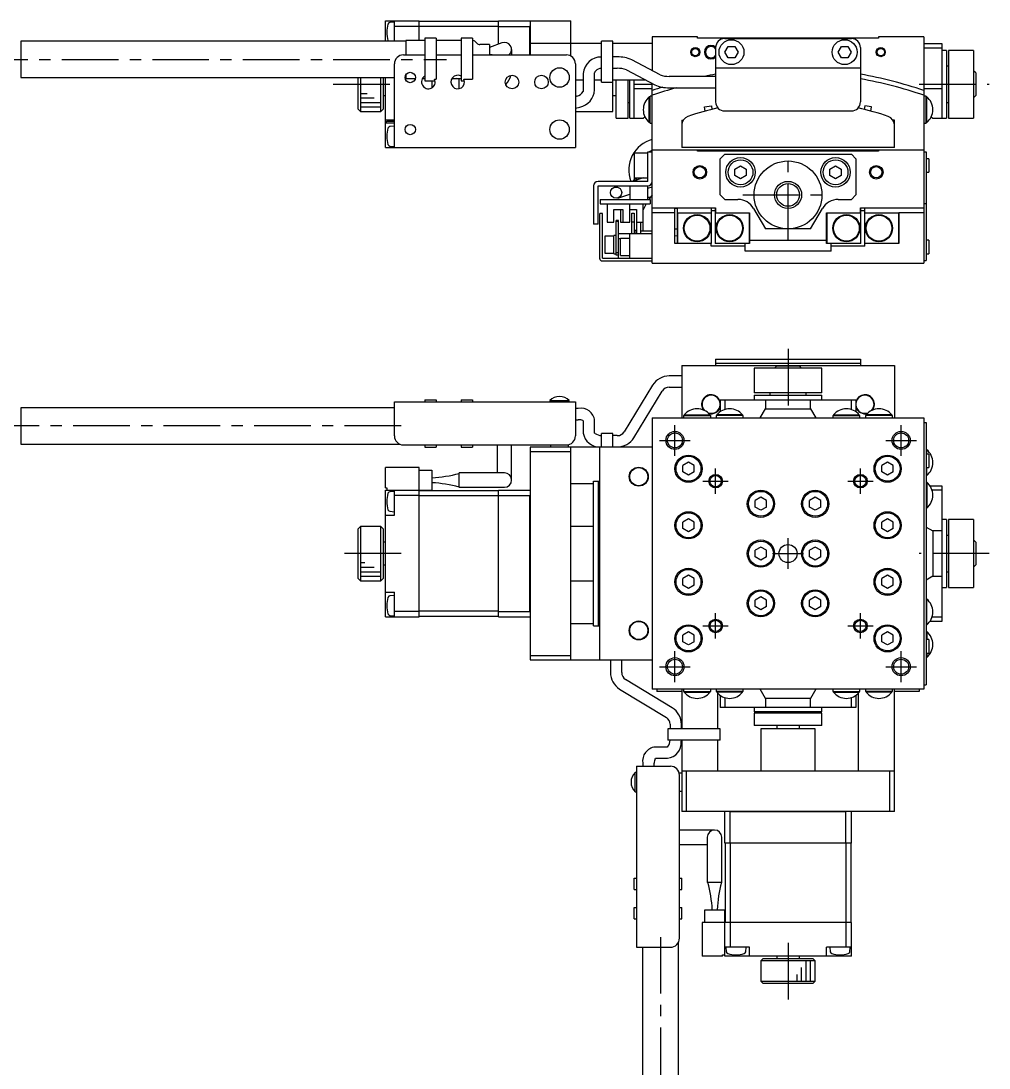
# Model space of a CAD drawing. Extents: x -270 to 424, y 17 to 483.
# Drawn here: x -152.7 to 61.3, y 251.6 to 483 of the extents above; entities that cross this region are included whole.
import ezdxf

# ---------------------------------------------------------------- set-up
doc = ezdxf.new("R2010")
doc.units = 0
doc.header["$LTSCALE"] = 10
doc.linetypes.add('CENTER', pattern=[2, 1.25, -0.25, 0.25, -0.25])
doc.layers.add('1', color=7, linetype='CONTINUOUS')

msp = doc.modelspace()

# ---------------------------------------------------------------- linework, layer by layer
at = {"layer": '1', "color": 7, "linetype": 'CONTINUOUS'}
for p, q in [((-72.168376, 478.494291), (-72.168376, 482.994291)), ((-72.168376, 482.994291), (-64.668376, 482.994291)), ((-70.168376, 482.744291), (-71.153656, 482.65809)), ((-70.168376, 478.494291), (-70.168376, 482.994291)), ((-64.668376, 481.794291), (-70.168376, 481.794291)), ((-64.668376, 478.694291), (-64.668376, 482.994291)), ((-47.168376, 482.894291), (-64.668376, 482.894291)), ((-47.168376, 481.752869), (-64.668376, 481.752869)), ((-47.168376, 482.994291), (-40.218376, 482.994291)), ((-47.168376, 477.888355), (-47.168376, 482.994291)), ((-47.168376, 481.794291), (-40.268376, 481.794291)), ((-40.268376, 481.794291), (-40.168376, 481.894291)), ((-40.268376, 475.494291), (-40.268376, 481.794291)), ((-40.168376, 482.944291), (-40.218376, 482.994291)), ((-40.168376, 482.994291), (-31.168376, 482.994291)), ((-40.168376, 482.994291), (-40.168376, 475.494291)), ((-31.168376, 475.226342), (-31.168376, 482.994291)), ((-60.918373, 479.194291), (-63.418373, 479.194291)), ((-63.418373, 479.194291), (-63.418373, 469.794291)), ((-60.918373, 479.194291), (-60.918373, 470.09363)), ((-52.918373, 479.194291), (-55.418373, 479.194291)), ((-55.418373, 479.194291), (-55.418373, 469.794291)), ((-52.918373, 479.194291), (-52.918373, 470.09363)), ((-13.168376, 479.494291), (-13.168376, 471.982543)), ((-3.168376, 479.494291), (-13.168376, 479.494291)), ((-3.168376, 479.194291), (-3.168376, 479.494291)), ((36.831624, 479.194291), (-3.168376, 479.194291)), ((2.831624, 479.094291), (30.831624, 479.094291)), ((36.831624, 479.494291), (36.831624, 479.194291)), ((46.831624, 479.494291), (36.831624, 479.494291)), ((46.831624, 479.494291), (46.831624, 429.494291)), ((-152.710716, 478.494291), (-152.710716, 470.494291)), ((-67.668373, 478.494291), (-152.710716, 478.494291)), ((-67.668373, 478.694291), (-67.668373, 475.494291)), ((-63.418376, 478.694291), (-67.668373, 478.694291)), ((-55.418376, 478.694291), (-60.918376, 478.694291)), ((-51.961266, 478.087184), (-52.27548, 478.401398)), ((-49.168376, 477.794291), (-51.254159, 477.794291)), ((-46.415609, 478.16234), (-49.168462, 477.160383)), ((-49.168376, 477.794291), (-49.168376, 475.494291)), ((-24.418376, 477.994291), (-40.168376, 477.994291)), ((-21.918376, 478.494291), (-24.418376, 478.494291)), ((-24.418376, 469.494291), (-24.418376, 478.494291)), ((-21.918376, 469.494291), (-21.918376, 478.494291)), ((-13.168376, 477.994291), (-21.918376, 477.994291)), ((0.831624, 477.094291), (0.831624, 465.094291)), ((2.888248, 476.094291), (3.609936, 477.344291)), ((3.609936, 477.344291), (5.053311, 477.344291)), ((5.053311, 477.344291), (5.774999, 476.094291)), ((27.888248, 476.094291), (28.609936, 477.344291)), ((28.609936, 477.344291), (30.053311, 477.344291)), ((30.053311, 477.344291), (30.774999, 476.094291)), ((32.831624, 477.094291), (32.831624, 465.094291)), ((46.831624, 477.994291), (50.831624, 477.994291)), ((50.831624, 476.994291), (46.831624, 476.994291)), ((50.831624, 477.994291), (50.831624, 461.494291)), ((-68.168376, 475.494291), (-63.418376, 475.494291)), ((-60.918376, 475.494291), (-55.418376, 475.494291)), ((-52.918376, 475.494291), (-32.168376, 475.494291)), ((-49.141441, 475.544173), (-49.168376, 475.544173)), ((-48.574657, 475.494388), (-49.141441, 475.544173)), ((-44.268376, 476.658831), (-44.268376, 475.494291)), ((-20.900427, 475.026156), (-21.918376, 475.026156)), ((-11.444537, 471.059887), (-17.712486, 474.414701)), ((3.609936, 474.844291), (2.888248, 476.094291)), ((5.053311, 474.844291), (3.609936, 474.844291)), ((5.774999, 476.094291), (5.053311, 474.844291)), ((28.609936, 474.844291), (27.888248, 476.094291)), ((30.053311, 474.844291), (28.609936, 474.844291)), ((30.774999, 476.094291), (30.053311, 474.844291)), ((51.831624, 476.494291), (50.831624, 476.494291)), ((51.831624, 476.494291), (51.831624, 461.494291)), ((57.831624, 476.494291), (52.331624, 476.494291)), ((52.331624, 476.494291), (52.331624, 461.494291)), ((57.831624, 476.494291), (57.831624, 461.494291)), ((-70.168376, 454.994291), (-70.168376, 473.494291)), ((-30.168376, 473.494291), (-30.168376, 454.994291)), ((-21.918376, 472.526156), (-20.900427, 472.526156)), ((-18.892216, 472.21056), (-12.624267, 468.855746)), ((0.831624, 472.594291), (32.831624, 472.594291)), ((52.331624, 472.994291), (51.831624, 472.994291)), ((-152.710716, 470.494291), (-70.168376, 470.494291)), ((-78.168376, 463.494291), (-78.168376, 470.494291)), ((-77.668376, 470.494291), (-77.668376, 462.994291)), ((-73.168376, 462.994291), (-73.168376, 470.494291)), ((-72.668376, 470.494291), (-72.668376, 463.494291)), ((-72.168376, 454.994291), (-72.168376, 470.494291)), ((-67.818376, 470.494291), (-67.668373, 470.494291)), ((-67.668373, 471.062188), (-67.668373, 470.294291)), ((-67.668373, 470.294291), (-65.535901, 470.294291)), ((-63.937234, 470.294291), (-63.418376, 470.294291)), ((-63.418373, 469.794291), (-61.198683, 469.794291)), ((-61.868376, 469.794291), (-61.868376, 468.225433)), ((-61.293315, 470.09363), (-60.918376, 470.09363)), ((-56.474163, 470.294024), (-57.489987, 470.203137)), ((-57.437234, 470.294291), (-55.418376, 470.294291)), ((-55.868376, 468.024597), (-55.868376, 470.294291)), ((-55.418373, 469.794291), (-54.698683, 469.794291)), ((-54.793315, 470.09363), (-52.918376, 470.09363)), ((-30.168376, 469.994291), (-28.418376, 469.994291)), ((-28.418376, 471.380249), (-28.418376, 467.732421)), ((-25.918376, 471.380249), (-25.908594, 471.494196)), ((-25.918376, 467.732421), (-25.918376, 471.380249)), ((-25.918376, 469.994291), (-24.418376, 469.994291)), ((-25.908594, 471.494196), (-25.876348, 471.61642)), ((-25.876348, 471.61642), (-25.830076, 471.722199)), ((-25.830076, 471.722199), (-25.772548, 471.818557)), ((-25.772548, 471.818557), (-25.696913, 471.917718)), ((-21.918376, 469.994291), (-14.751461, 469.994291)), ((-21.868376, 462.994291), (-21.868376, 469.994291)), ((-21.168376, 461.494291), (-21.168376, 469.994291)), ((-18.468376, 461.494291), (-18.468376, 469.994291)), ((-18.168376, 461.494291), (-18.168376, 469.994291)), ((-17.168376, 461.494291), (-17.168376, 469.994291)), ((0.831624, 470.744291), (-9.436326, 470.744291)), ((58.331624, 471.494291), (57.831624, 471.994291)), ((58.331624, 471.494291), (58.331624, 466.494291)), ((-28.447798, 467.523857), (-28.484373, 467.415694)), ((-28.425633, 467.630576), (-28.447798, 467.523857)), ((-28.418376, 467.732421), (-28.425633, 467.630576)), ((-24.418376, 469.494291), (-21.918376, 469.494291)), ((-17.168376, 468.994291), (-13.168376, 468.994291)), ((-13.168376, 467.994291), (-17.168376, 467.994291)), ((-13.168376, 429.494291), (-13.168376, 469.146971)), ((-9.436326, 468.244291), (0.831624, 468.244291)), ((46.831624, 468.994291), (50.831624, 468.994291)), ((50.831624, 467.994291), (46.831624, 467.994291)), ((-72.668376, 466.494291), (-72.168376, 466.494291)), ((-29.841442, 466.36765), (-30.168376, 466.280048)), ((-21.868376, 466.494291), (-21.168376, 466.494291)), ((-13.827931, 460.534291), (-13.827931, 466.234291)), ((-13.668376, 466.234291), (-13.827931, 466.234291)), ((-13.668376, 460.384291), (-13.668376, 466.384291)), ((-13.168376, 466.384291), (-13.668376, 466.384291)), ((47.331624, 466.384291), (46.831624, 466.384291)), ((47.331624, 460.384291), (47.331624, 466.384291)), ((47.491179, 466.234291), (47.331624, 466.234291)), ((47.491179, 460.534291), (47.491179, 466.234291)), ((57.831624, 465.994291), (58.331624, 466.494291)), ((-78.168376, 463.494291), (-77.668376, 462.994291)), ((-77.668376, 462.994291), (-73.168376, 462.994291)), ((-73.168376, 462.994291), (-72.668376, 463.494291)), ((-30.168376, 463.691858), (-29.194394, 463.952836)), ((-30.168376, 462.994291), (-21.868376, 462.994291)), ((-18.468376, 464.994291), (-18.168376, 464.994291)), ((-1.599001, 464.030572), (-0.113599, 464.239332)), ((-1.462793, 463.061401), (-1.599001, 464.030572)), ((-0.113599, 464.239332), (-0.001295, 463.440246)), ((2.831624, 463.094291), (30.831624, 463.094291)), ((33.776846, 464.239332), (33.664542, 463.440246)), ((35.262248, 464.030572), (33.776846, 464.239332)), ((35.12604, 463.061401), (35.262248, 464.030572)), ((51.831624, 464.994291), (52.331624, 464.994291)), ((-70.168376, 461.093925), (-72.168376, 461.093925)), ((-72.168376, 460.779254), (-71.868376, 460.779254)), ((-71.868376, 460.779254), (-71.868376, 460.744291)), ((-70.168376, 460.744291), (-71.868376, 460.744291)), ((-21.168376, 461.494291), (-18.468376, 461.494291)), ((-18.168376, 461.494291), (-15.168376, 461.494291)), ((-15.168376, 461.494291), (-14.828163, 461.834505)), ((-13.827932, 460.534291), (-13.668376, 460.534291)), ((-6.668376, 461.094291), (-6.668376, 454.994291)), ((-6.668376, 461.094291), (-6.346305, 461.094291)), ((40.331624, 461.094291), (40.009552, 461.094291)), ((40.331624, 454.994291), (40.331624, 461.094291)), ((47.331623, 460.534292), (47.491179, 460.534292)), ((48.49141, 461.834505), (48.831624, 461.494291)), ((48.831624, 461.494291), (51.831624, 461.494291)), ((52.331624, 461.494291), (57.831624, 461.494291)), ((-72.168376, 460.494291), (-70.168376, 460.494291)), ((-70.168376, 459.744291), (-71.153656, 459.65809)), ((-13.668377, 460.384291), (-13.168376, 460.384291)), ((46.831623, 460.384292), (47.331624, 460.384292)), ((-72.168376, 454.994291), (-30.168376, 454.994291)), ((-71.153656, 455.330492), (-70.168376, 455.244291)), ((-17.168359, 453.794291), (-17.168377, 447.970427)), ((-14.168376, 453.794291), (-17.168376, 453.794291)), ((-14.168376, 453.854803), (-14.273186, 453.794291)), ((-14.168376, 447.544291), (-14.168376, 454.044291)), ((-14.168376, 454.044291), (-13.168376, 454.044291)), ((-13.718377, 454.11461), (-13.840173, 454.044291)), ((-13.168376, 454.494291), (46.831624, 454.494291)), ((40.331624, 454.994291), (-6.668376, 454.994291)), ((-3.168376, 454.194291), (-3.168376, 454.494291)), ((36.831624, 454.194291), (-3.168376, 454.194291)), ((36.831624, 454.494291), (36.831624, 454.194291)), ((46.831624, 454.044291), (47.331624, 454.044291)), ((47.331624, 454.044291), (47.331624, 430.044291)), ((2.831624, 453.544291), (1.831624, 452.544291)), ((1.831624, 444.544291), (1.831624, 452.544291)), ((2.831624, 453.544291), (30.831624, 453.544291)), ((31.831624, 452.544291), (30.831624, 453.544291)), ((31.831624, 452.544291), (31.831624, 444.544291)), ((47.931624, 452.544291), (47.331624, 452.544291)), ((47.931624, 452.544291), (47.931624, 449.544291)), ((5.081624, 450.265979), (6.331624, 450.987666)), ((5.081624, 448.822603), (5.081624, 450.265979)), ((6.331624, 450.987666), (7.581624, 450.265979)), ((7.581624, 450.265979), (7.581624, 448.822603)), ((26.081624, 450.265979), (27.331624, 450.987666)), ((26.081624, 448.822603), (26.081624, 450.265979)), ((27.331624, 450.987666), (28.581624, 450.265979)), ((28.581624, 450.265979), (28.581624, 448.822603)), ((47.331624, 449.544291), (47.931624, 449.544291)), ((-14.168376, 447.544291), (-25.168376, 447.544291)), ((-15.21099, 448.294291), (-17.519253, 447.544291)), ((-17.168376, 448.294291), (-14.168376, 448.294291)), ((-16.668376, 448.194291), (-16.960624, 448.194291)), ((-16.960624, 447.7258), (-16.960624, 448.194291)), ((-16.668376, 448.294291), (-16.668376, 447.820757)), ((-15.668376, 448.145677), (-15.668376, 448.294291)), ((6.331624, 448.100915), (5.081624, 448.822603)), ((7.581624, 448.822603), (6.331624, 448.100915)), ((27.331624, 448.100915), (26.081624, 448.822603)), ((28.581624, 448.822603), (27.331624, 448.100915)), ((-26.168376, 446.544291), (-26.168376, 438.044291)), ((-25.168376, 438.044291), (-25.168376, 446.544291)), ((-25.168376, 446.544291), (-14.168376, 446.544291)), ((-21.554648, 446.233111), (-20.596936, 446.544291)), ((-20.782105, 443.855471), (-18.168376, 444.704722)), ((-18.168376, 446.544291), (-18.168376, 443.544291)), ((-14.168376, 443.544291), (-14.168376, 446.544291)), ((-14.168376, 446.004401), (-13.168376, 446.329321)), ((-13.168376, 444.531468), (-13.542726, 444.03469)), ((1.831624, 444.544291), (2.831624, 443.544291)), ((30.831624, 443.544291), (31.831624, 444.544291)), ((-24.668376, 443.544291), (-24.668376, 442.544291)), ((-24.668376, 443.544291), (-13.668376, 443.544291)), ((-24.668376, 442.544291), (-13.668376, 442.544291)), ((-23.168376, 442.544291), (-23.168376, 438.544291)), ((-18.168376, 438.544291), (-18.168376, 442.544291)), ((-14.55611, 442.544266), (-15.169218, 441.267845)), ((-15.168376, 438.544291), (-15.168376, 442.544291)), ((-14.168376, 444.044291), (-13.535491, 444.044291)), ((-13.542726, 444.03469), (-13.900706, 443.544264)), ((-13.668376, 443.544291), (-13.668376, 442.544291)), ((2.831624, 443.544291), (5.769446, 443.544291)), ((27.893801, 443.544291), (30.831624, 443.544291)), ((46.831624, 442.669171), (47.331624, 442.669171)), ((-24.168376, 440.444291), (-24.768376, 440.444291)), ((-24.768376, 430.444291), (-24.768376, 440.444291)), ((-24.168376, 430.544291), (-24.168376, 440.444291)), ((-21.668376, 438.544291), (-21.668376, 441.344291)), ((-21.668376, 441.344291), (-19.668376, 441.344291)), ((-20.168376, 441.344291), (-20.168376, 438.544291)), ((-19.668376, 441.344291), (-19.668376, 438.544291)), ((-18.168376, 441.344291), (-16.668376, 441.344291)), ((-17.668376, 440.544291), (-17.168376, 440.544291)), ((-17.668376, 436.044291), (-17.668376, 440.544291)), ((-17.168376, 440.544291), (-17.168376, 436.044291)), ((-16.668376, 441.344291), (-16.668376, 436.044291)), ((-13.168376, 441.681236), (0.831624, 441.681236)), ((-8.168376, 440.568877), (-13.168376, 440.568877)), ((-8.168376, 433.802931), (-8.168376, 441.681236)), ((-7.668376, 441.544291), (-8.168376, 441.544291)), ((-7.668376, 441.681236), (-7.668376, 433.830547)), ((-7.618376, 440.518856), (-7.6633, 440.590941)), ((-7.6633, 440.590941), (-0.068376, 440.590941)), ((-0.068376, 440.518856), (-7.618376, 440.518856)), ((-7.618376, 440.518856), (-7.618376, 433.852908)), ((-0.068376, 433.82709), (-0.068376, 441.681236)), ((0.731624, 441.044291), (-0.068376, 441.044291)), ((0.731624, 441.681236), (0.731624, 433.82709)), ((0.731624, 440.59094), (0.831624, 440.59094)), ((8.281624, 440.518855), (0.731624, 440.518855)), ((0.831624, 441.681236), (0.831624, 440.568876)), ((0.831624, 440.568876), (8.331624, 440.568876)), ((8.281624, 440.518855), (8.312797, 440.568876)), ((8.281624, 433.852908), (8.281624, 440.518855)), ((8.331624, 440.568876), (8.331624, 433.830546)), ((9.233547, 441.544291), (11.831624, 437.044291)), ((21.831624, 437.044291), (24.4297, 441.544291)), ((25.331624, 440.568876), (32.831624, 440.568876)), ((25.331624, 433.830547), (25.331624, 440.568876)), ((25.381624, 440.518856), (25.350451, 440.568876)), ((32.931624, 440.518856), (25.381624, 440.518856)), ((25.381624, 440.518856), (25.381624, 433.852908)), ((32.831624, 441.681236), (46.831624, 441.681236)), ((32.831624, 440.568876), (32.831624, 441.681236)), ((32.831624, 440.590941), (32.931624, 440.590941)), ((32.931624, 433.82709), (32.931624, 441.681236)), ((33.731624, 441.044291), (32.931624, 441.044291)), ((33.731624, 441.681236), (33.731624, 433.82709)), ((33.731624, 440.590941), (41.326548, 440.590941)), ((41.281624, 440.518856), (33.731624, 440.518856)), ((41.281624, 440.518856), (41.326548, 440.590941)), ((41.281624, 433.852908), (41.281624, 440.518856)), ((41.331624, 440.593431), (41.331624, 433.802931)), ((46.831624, 440.568877), (41.331624, 440.568877)), ((-25.168376, 438.044291), (-26.168376, 438.044291)), ((-23.168376, 438.544291), (-21.668376, 438.544291)), ((-20.668376, 438.923213), (-21.168376, 438.923213)), ((-21.168376, 431.2184), (-21.168376, 438.923213)), ((-20.668376, 438.662741), (-21.168376, 438.662741)), ((-20.668376, 430.544291), (-20.668376, 438.923213)), ((-20.168376, 438.544291), (-18.168376, 438.544291)), ((-17.168376, 438.544291), (-17.668376, 438.544291)), ((-16.668376, 438.544291), (-15.168376, 438.544291)), ((-15.668376, 436.044291), (-15.668376, 438.544291)), ((-15.258301, 438.544291), (-15.258301, 436.544291)), ((-0.380281, 437.997635), (-0.068376, 438.348002)), ((0.731624, 438.348001), (1.043529, 437.997634)), ((32.619719, 437.997635), (32.931624, 438.348002)), ((33.731624, 438.348002), (34.043529, 437.997635)), ((-23.668376, 435.444291), (-23.668376, 431.644291)), ((-21.668376, 435.444291), (-23.668376, 435.444291)), ((-21.668376, 431.544291), (-21.668376, 435.544291)), ((-21.168376, 435.544291), (-21.668376, 435.544291)), ((-20.668376, 436.044291), (-13.168376, 436.044291)), ((-18.168376, 430.544291), (-18.168376, 436.044291)), ((-16.668376, 436.694291), (-16.960624, 436.694291)), ((-16.960624, 436.044291), (-16.960624, 436.694291)), ((-13.168376, 436.544291), (-15.668376, 436.544291)), ((-7.668376, 436.947675), (-8.168376, 436.979276)), ((-8.168376, 435.524444), (-7.668376, 435.561312)), ((-0.068376, 436.061376), (-0.371864, 436.404741)), ((1.035111, 436.40474), (0.731624, 436.061375)), ((21.831624, 437.044291), (11.831624, 437.044291)), ((32.931624, 436.061376), (32.628136, 436.404741)), ((34.035111, 436.404741), (33.731624, 436.061376)), ((-20.668376, 434.898166), (-20.168376, 434.898166)), ((-18.168376, 434.944291), (-20.168376, 434.944291)), ((-20.168376, 431.144291), (-20.168376, 434.944291)), ((-0.168376, 433.802931), (-8.168376, 433.802931)), ((-7.618376, 433.852908), (-7.662113, 433.82709)), ((-0.068376, 433.82709), (-7.662113, 433.82709)), ((-7.618376, 433.852908), (-0.068376, 433.852908)), ((-0.168376, 433.230882), (-0.168376, 433.82709)), ((7.331624, 433.230882), (-0.168376, 433.230882)), ((0.731624, 433.852908), (8.281624, 433.852908)), ((8.32536, 433.82709), (0.731624, 433.82709)), ((7.331624, 432.082373), (7.331624, 433.82709)), ((8.281624, 433.852908), (8.32536, 433.82709)), ((8.331624, 434.544291), (25.331624, 434.544291)), ((25.381624, 433.852908), (25.337887, 433.82709)), ((32.931624, 433.82709), (25.337887, 433.82709)), ((25.381624, 433.852908), (32.931624, 433.852908)), ((26.331624, 432.082372), (26.331624, 433.82709)), ((33.831624, 433.230882), (26.331624, 433.230882)), ((33.731624, 433.852908), (41.281624, 433.852908)), ((41.32536, 433.82709), (33.731624, 433.82709)), ((33.831624, 433.230882), (33.831624, 433.82709)), ((41.331624, 433.802931), (33.831624, 433.802931)), ((41.281624, 433.852908), (41.32536, 433.82709)), ((47.931624, 434.544291), (47.331624, 434.544291)), ((47.931624, 434.544291), (47.931624, 431.544291)), ((-24.168376, 430.544291), (-13.168376, 430.544291)), ((-23.668376, 431.644291), (-21.668376, 431.644291)), ((-21.668376, 431.544291), (-21.168376, 431.544291)), ((-20.668376, 431.769087), (-21.168376, 431.769087)), ((-20.668376, 431.2184), (-21.168376, 431.2184)), ((-20.168376, 431.144291), (-18.168376, 431.144291)), ((-18.168376, 430.594291), (-13.168376, 430.594291)), ((26.331624, 432.082373), (7.331624, 432.082373)), ((47.331624, 431.544291), (47.931624, 431.544291)), ((-24.268376, 429.944291), (-13.168376, 429.944291)), ((-13.168376, 429.494291), (46.831624, 429.494291)), ((46.831624, 430.044291), (47.331624, 430.044291)), ((0.831624, 408.281086), (0.831624, 406.881086)), ((0.831624, 408.281086), (32.831624, 408.281086)), ((32.831624, 408.281086), (32.831624, 406.881086)), ((-6.668376, 406.881086), (40.331624, 406.881086)), ((-6.668376, 406.881086), (-6.668376, 395.281086)), ((32.831624, 407.281086), (0.831624, 407.281086)), ((24.331624, 406.281086), (9.331624, 406.281086)), ((9.331624, 406.281086), (9.331624, 400.781086)), ((14.331624, 406.781086), (13.831624, 406.281086)), ((14.331624, 406.781086), (19.331624, 406.781086)), ((19.831624, 406.281086), (19.331624, 406.781086)), ((24.331624, 400.781086), (24.331624, 406.281086)), ((40.331624, 406.881086), (40.331624, 395.281086)), ((-6.668376, 404.531086), (-9.436326, 404.531086)), ((-13.102925, 402.503161), (-19.370874, 392.178105)), ((-17.233828, 390.880786), (-10.965879, 401.205842)), ((-9.436326, 402.031086), (-6.668376, 402.031086)), ((24.331624, 400.781086), (9.331624, 400.781086)), ((12.831624, 400.781086), (12.831624, 400.281086)), ((20.831624, 400.281086), (20.831624, 400.781086)), ((-70.168376, 391.281086), (-70.168376, 398.781086)), ((-70.168376, 398.781086), (-30.168376, 398.781086)), ((-63.418376, 399.281086), (-60.918376, 399.281086)), ((-63.418376, 399.281086), (-63.418376, 398.781086)), ((-60.918376, 399.281086), (-60.918376, 398.781086)), ((-55.418376, 399.281086), (-52.918376, 399.281086)), ((-55.418376, 399.281086), (-55.418376, 398.781086)), ((-52.918376, 399.281086), (-52.918376, 398.781086)), ((-35.818376, 399.073334), (-35.818376, 398.781086)), ((-35.818376, 399.073334), (-31.518376, 399.073334)), ((-31.518376, 398.781086), (-31.518376, 399.073334)), ((-30.168376, 398.781086), (-30.168376, 391.281086)), ((1.831624, 399.281086), (1.831624, 396.627396)), ((1.831624, 399.281086), (31.831624, 399.281086)), ((2.831624, 399.281086), (2.831624, 397.113791)), ((9.331624, 400.281086), (24.331624, 400.281086)), ((9.331624, 400.281086), (9.331624, 399.281086)), ((11.831624, 399.281086), (11.831624, 397.281086)), ((21.831624, 397.281086), (21.831624, 399.281086)), ((24.331624, 399.281086), (24.331624, 400.281086)), ((30.831624, 397.113791), (30.831624, 399.281086)), ((31.831624, 399.281086), (31.831624, 396.627396)), ((-152.710716, 397.481086), (-152.710716, 389.481086)), ((-70.168376, 397.481086), (-152.710716, 397.481086)), ((-29.517918, 397.371011), (-30.168376, 397.371011)), ((-6.268376, 395.781086), (-6.268376, 395.281086)), ((-6.268376, 395.781086), (-0.268376, 395.781086)), ((-6.118376, 395.940641), (-6.118376, 395.781086)), ((-6.118376, 395.940641), (-0.418376, 395.940641)), ((-0.418376, 395.781086), (-0.418376, 395.940641)), ((-0.268376, 395.281086), (-0.268376, 395.781086)), ((0.931624, 395.781086), (0.931624, 395.281086)), ((6.931624, 395.781086), (0.931624, 395.781086)), ((1.081624, 395.940641), (1.081624, 395.781086)), ((6.781624, 395.940641), (1.081624, 395.940641)), ((6.781624, 395.781086), (6.781624, 395.940641)), ((6.931624, 395.281086), (6.931624, 395.781086)), ((10.676923, 395.281086), (11.831624, 397.281086)), ((11.831624, 397.281086), (21.831624, 397.281086)), ((21.831624, 397.281086), (22.986324, 395.281086)), ((26.731624, 395.781086), (26.731624, 395.281086)), ((26.731624, 395.781086), (32.731624, 395.781086)), ((26.881624, 395.940641), (26.881624, 395.781086)), ((26.881624, 395.940641), (32.581624, 395.940641)), ((32.581624, 395.781086), (32.581624, 395.940641)), ((32.731624, 395.281086), (32.731624, 395.781086)), ((33.931624, 395.781086), (33.931624, 395.281086)), ((39.931624, 395.781086), (33.931624, 395.781086)), ((34.081624, 395.940641), (34.081624, 395.781086)), ((39.781624, 395.940641), (34.081624, 395.940641)), ((39.781624, 395.781086), (39.781624, 395.940641)), ((39.931624, 395.281086), (39.931624, 395.781086)), ((-30.168376, 394.871011), (-29.517918, 394.871011)), ((-28.501508, 394.654817), (-28.413529, 394.590712)), ((-28.418376, 394.595047), (-28.418376, 391.908306)), ((-28.413529, 394.590712), (-28.396169, 394.572151)), ((-25.918376, 391.908306), (-25.918376, 394.657141)), ((-13.168376, 395.281086), (46.831624, 395.281086)), ((-13.168376, 395.281086), (-13.168376, 335.281086)), ((46.831624, 395.281086), (46.831624, 335.281086)), ((46.831624, 394.281086), (47.331624, 394.281086)), ((47.331624, 394.281086), (47.331624, 336.281086)), ((-25.909326, 391.924638), (-25.918684, 391.939074)), ((-25.833175, 391.840385), (-25.909326, 391.924638)), ((-21.918376, 391.852861), (-24.418376, 391.852861)), ((-24.418376, 388.781086), (-24.418376, 391.852861)), ((-21.918376, 388.781086), (-21.918376, 391.852861)), ((-20.900427, 391.352861), (-21.918376, 391.352861)), ((-152.710716, 389.481086), (-69.040156, 389.481086)), ((-68.168376, 389.281086), (-32.168376, 389.281086)), ((-63.418373, 389.281086), (-63.418373, 388.781086)), ((-60.918373, 389.281086), (-60.918373, 388.781086)), ((-55.418373, 389.281086), (-55.418373, 388.781086)), ((-52.918373, 389.28315), (-52.918373, 388.781086)), ((-47.468376, 389.281086), (-47.468376, 383.129615)), ((-44.268376, 381.529615), (-44.268376, 389.281086)), ((-35.668376, 389.281086), (-35.668376, 388.781086)), ((-31.668376, 388.781086), (-31.668376, 389.344595)), ((-24.691359, 388.874888), (-24.479046, 388.860612)), ((-24.479046, 388.860612), (-24.418421, 388.857879)), ((-21.918376, 388.852861), (-20.900427, 388.852861)), ((-63.418373, 388.781086), (-60.918373, 388.781086)), ((-55.418373, 388.781086), (-52.918373, 388.781086)), ((-13.168376, 388.781086), (-40.168376, 388.781086)), ((-40.168376, 388.781086), (-40.168376, 341.781086)), ((-31.168376, 387.781086), (-40.168376, 387.781086)), ((-31.168376, 341.781086), (-31.168376, 388.781086)), ((-24.768376, 341.781086), (-24.768376, 388.781086)), ((47.491179, 388.231086), (47.331624, 388.231086)), ((47.931624, 387.281086), (47.331624, 387.281086)), ((47.491179, 387.281086), (47.491179, 388.231086)), ((47.931624, 387.281086), (47.931624, 384.281086)), ((-64.668376, 384.281086), (-72.168376, 384.281086)), ((-72.168376, 379.781086), (-72.168376, 384.281086)), ((-64.668376, 351.281086), (-64.668376, 384.281086)), ((-5.168376, 385.474462), (-6.418376, 384.752774)), ((-6.418376, 383.309398), (-6.418376, 384.752774)), ((-3.918376, 384.752774), (-5.168376, 385.474462)), ((-3.918376, 383.309398), (-3.918376, 384.752774)), ((38.831624, 385.474462), (37.581624, 384.752774)), ((37.581624, 383.309398), (37.581624, 384.752774)), ((40.081624, 384.752774), (38.831624, 385.474462)), ((40.081624, 383.309398), (40.081624, 384.752774)), ((47.331624, 384.281086), (47.931624, 384.281086)), ((47.491179, 382.531086), (47.491179, 384.281086)), ((-64.668376, 383.681086), (-61.868376, 383.681086)), ((-61.868376, 383.681086), (-61.868376, 379.281086)), ((-45.868376, 383.129615), (-55.868376, 383.129615)), ((-55.868376, 379.929615), (-55.868376, 383.129615)), ((-5.168376, 382.587711), (-6.418376, 383.309398)), ((-3.918376, 383.309398), (-5.168376, 382.587711)), ((38.831624, 382.587711), (37.581624, 383.309398)), ((40.081624, 383.309398), (38.831624, 382.587711)), ((47.331624, 382.531086), (47.491179, 382.531086)), ((-72.168376, 379.781086), (-71.868376, 379.781086)), ((-71.868376, 379.781086), (-71.868376, 379.281086)), ((-55.868376, 379.929615), (-45.868376, 379.929615)), ((-31.168376, 380.781086), (-26.168376, 380.781086)), ((-26.168376, 381.281086), (-24.768376, 381.281086)), ((-26.168376, 349.281086), (-26.168376, 381.281086)), ((-25.168376, 381.281086), (-25.168376, 349.281086)), ((47.491179, 381.031086), (47.331624, 381.031086)), ((47.491179, 381.031086), (47.491179, 375.331086)), ((48.177933, 380.281086), (50.831624, 380.281086)), ((50.831624, 380.281086), (50.831624, 350.281086)), ((-72.168376, 379.281086), (-61.868376, 379.281086)), ((-72.168376, 351.281086), (-72.168376, 379.281086)), ((-70.168376, 379.031086), (-71.153656, 378.944885)), ((-70.168376, 373.781086), (-70.168376, 379.281086)), ((-64.668376, 378.081086), (-70.168376, 378.081086)), ((-47.168376, 379.181086), (-64.668376, 379.181086)), ((-47.168376, 378.039665), (-64.668376, 378.039665)), ((-47.168376, 379.281086), (-40.268376, 379.281086)), ((-47.168376, 351.281086), (-47.168376, 379.281086)), ((-47.168376, 378.081086), (-40.218376, 378.081086)), ((-40.168376, 379.181086), (-40.268376, 379.281086)), ((-40.218376, 378.081086), (-40.168376, 378.131086)), ((-40.218376, 352.481086), (-40.218376, 378.081086)), ((10.831624, 377.724462), (9.581624, 377.002774)), ((12.081624, 377.002774), (10.831624, 377.724462)), ((22.831624, 377.724462), (21.581624, 377.002774)), ((24.081624, 377.002774), (22.831624, 377.724462)), ((50.831624, 379.281086), (48.664328, 379.281086)), ((9.581624, 375.559398), (9.581624, 377.002774)), ((10.831624, 374.837711), (9.581624, 375.559398)), ((12.081624, 375.559398), (10.831624, 374.837711)), ((12.081624, 375.559398), (12.081624, 377.002774)), ((21.581624, 375.559398), (21.581624, 377.002774)), ((22.831624, 374.837711), (21.581624, 375.559398)), ((24.081624, 375.559398), (22.831624, 374.837711)), ((24.081624, 375.559398), (24.081624, 377.002774)), ((47.331624, 375.331086), (47.491179, 375.331086)), ((-72.168376, 373.781086), (-70.168376, 373.781086)), ((-71.153656, 374.617287), (-70.168376, 374.531086)), ((-5.168376, 372.974462), (-6.418376, 372.252774)), ((-3.918376, 372.252774), (-5.168376, 372.974462)), ((38.831624, 372.974462), (37.581624, 372.252774)), ((40.081624, 372.252774), (38.831624, 372.974462)), ((51.831624, 372.781086), (50.831624, 372.781086)), ((51.831624, 372.781086), (51.831624, 357.781086)), ((52.331624, 372.781086), (52.331624, 357.781086)), ((57.831624, 372.781086), (52.331624, 372.781086)), ((57.831624, 372.781086), (57.831624, 357.781086)), ((-77.668376, 371.281086), (-78.168376, 370.781086)), ((-78.168376, 359.781086), (-78.168376, 370.781086)), ((-73.168376, 371.281086), (-77.668376, 371.281086)), ((-77.668376, 371.281086), (-77.668376, 359.281086)), ((-72.668376, 370.781086), (-73.168376, 371.281086)), ((-73.168376, 359.281086), (-73.168376, 371.281086)), ((-72.668376, 370.781086), (-72.668376, 359.781086)), ((-26.168376, 371.281086), (-31.168376, 371.281086)), ((-6.418376, 370.809398), (-6.418376, 372.252774)), ((-5.168376, 370.087711), (-6.418376, 370.809398)), ((-3.918376, 370.809398), (-5.168376, 370.087711)), ((-3.918376, 370.809398), (-3.918376, 372.252774)), ((37.581624, 370.809398), (37.581624, 372.252774)), ((38.831624, 370.087711), (37.581624, 370.809398)), ((40.081624, 370.809398), (38.831624, 370.087711)), ((40.081624, 370.809398), (40.081624, 372.252774)), ((47.331624, 371.147112), (48.831624, 370.281086)), ((50.831624, 370.281086), (48.831624, 370.281086)), ((48.831624, 370.281086), (48.831624, 360.281086)), ((52.331624, 369.281086), (51.831624, 369.281086)), ((58.331624, 367.781086), (57.831624, 368.281086)), ((-72.168376, 367.781086), (-72.668376, 367.781086)), ((10.831624, 366.724462), (9.581624, 366.002774)), ((9.581624, 364.559398), (9.581624, 366.002774)), ((12.081624, 366.002774), (10.831624, 366.724462)), ((12.081624, 364.559398), (12.081624, 366.002774)), ((22.831624, 366.724462), (21.581624, 366.002774)), ((21.581624, 364.559398), (21.581624, 366.002774)), ((24.081624, 366.002774), (22.831624, 366.724462)), ((24.081624, 364.559398), (24.081624, 366.002774)), ((58.331624, 367.781086), (58.331624, 362.781086)), ((10.831624, 363.837711), (9.581624, 364.559398)), ((12.081624, 364.559398), (10.831624, 363.837711)), ((22.831624, 363.837711), (21.581624, 364.559398)), ((24.081624, 364.559398), (22.831624, 363.837711)), ((-72.668376, 362.781086), (-72.168376, 362.781086)), ((51.831624, 361.281086), (52.331624, 361.281086)), ((57.831624, 362.281086), (58.331624, 362.781086)), ((-78.168376, 359.781086), (-77.668376, 359.281086)), ((-77.668376, 359.281086), (-73.168376, 359.281086)), ((-73.168376, 359.281086), (-72.668376, 359.781086)), ((-31.168376, 359.281086), (-26.168376, 359.281086)), ((-5.168376, 360.474462), (-6.418376, 359.752774)), ((-6.418376, 358.309398), (-6.418376, 359.752774)), ((-3.918376, 359.752774), (-5.168376, 360.474462)), ((-3.918376, 358.309398), (-3.918376, 359.752774)), ((38.831624, 360.474462), (37.581624, 359.752774)), ((37.581624, 358.309398), (37.581624, 359.752774)), ((40.081624, 359.752774), (38.831624, 360.474462)), ((40.081624, 358.309398), (40.081624, 359.752774)), ((48.831624, 360.281086), (47.331624, 359.415061)), ((48.831624, 360.281086), (50.831624, 360.281086)), ((-72.168376, 356.781086), (-70.168376, 356.781086)), ((-70.168376, 351.281086), (-70.168376, 356.781086)), ((-5.168376, 357.587711), (-6.418376, 358.309398)), ((-3.918376, 358.309398), (-5.168376, 357.587711)), ((38.831624, 357.587711), (37.581624, 358.309398)), ((40.081624, 358.309398), (38.831624, 357.587711)), ((50.831624, 357.781086), (51.831624, 357.781086)), ((52.331624, 357.781086), (57.831624, 357.781086)), ((-70.168376, 356.031086), (-71.153656, 355.944885)), ((10.831624, 355.724462), (9.581624, 355.002774)), ((9.581624, 353.559398), (9.581624, 355.002774)), ((12.081624, 355.002774), (10.831624, 355.724462)), ((12.081624, 353.559398), (12.081624, 355.002774)), ((22.831624, 355.724462), (21.581624, 355.002774)), ((21.581624, 353.559398), (21.581624, 355.002774)), ((24.081624, 355.002774), (22.831624, 355.724462)), ((24.081624, 353.559398), (24.081624, 355.002774)), ((47.491178, 355.231086), (47.331623, 355.231086)), ((47.491178, 349.531086), (47.491178, 355.231086)), ((-64.668376, 352.481086), (-70.168376, 352.481086)), ((-47.168376, 352.522508), (-64.668376, 352.522508)), ((-47.168376, 352.481086), (-40.218376, 352.481086)), ((-40.168376, 352.431086), (-40.218376, 352.481086)), ((10.831624, 352.837711), (9.581624, 353.559398)), ((12.081624, 353.559398), (10.831624, 352.837711)), ((22.831624, 352.837711), (21.581624, 353.559398)), ((24.081624, 353.559398), (22.831624, 352.837711)), ((-72.168376, 351.281086), (-64.668376, 351.281086)), ((-71.153656, 351.617287), (-70.168376, 351.531086)), ((-47.168376, 351.381086), (-64.668376, 351.381086)), ((-47.168376, 351.281086), (-40.268376, 351.281086)), ((-40.268376, 351.281086), (-40.168376, 351.381086)), ((-26.168376, 349.781086), (-31.168376, 349.781086)), ((47.331623, 349.531086), (47.491178, 349.531086)), ((50.831624, 350.281086), (48.177933, 350.281086)), ((48.664328, 351.281086), (50.831624, 351.281086)), ((-26.168376, 349.281086), (-24.768376, 349.281086)), ((-5.168376, 347.974462), (-6.418376, 347.252774)), ((-6.418376, 345.809398), (-6.418376, 347.252774)), ((-3.918376, 347.252774), (-5.168376, 347.974462)), ((-3.918376, 345.809398), (-3.918376, 347.252774)), ((38.831624, 347.974462), (37.581624, 347.252774)), ((37.581624, 345.809398), (37.581624, 347.252774)), ((40.081624, 347.252774), (38.831624, 347.974462)), ((40.081624, 345.809398), (40.081624, 347.252774)), ((47.491178, 348.031086), (47.331623, 348.031086)), ((47.491178, 348.031086), (47.491178, 346.281086)), ((-5.168376, 345.087711), (-6.418376, 345.809398)), ((-3.918376, 345.809398), (-5.168376, 345.087711)), ((38.831624, 345.087711), (37.581624, 345.809398)), ((40.081624, 345.809398), (38.831624, 345.087711)), ((47.931624, 346.281086), (47.331624, 346.281086)), ((47.931624, 346.281086), (47.931624, 343.281086)), ((-40.168376, 342.781086), (-31.168376, 342.781086)), ((47.331624, 343.281086), (47.931624, 343.281086)), ((47.491178, 343.281086), (47.491178, 342.331086)), ((-40.168376, 341.781086), (-13.168376, 341.781086)), ((-22.418376, 341.781086), (-22.418376, 339.013137)), ((-19.918376, 339.013137), (-19.918376, 341.781086)), ((47.331623, 342.331086), (47.491178, 342.331086)), ((-8.768076, 331.215634), (-19.093132, 337.483584)), ((46.831624, 336.281086), (47.331624, 336.281086)), ((-20.390451, 335.346538), (-10.065395, 329.078589)), ((46.831624, 335.281086), (-13.168376, 335.281086)), ((-12.168376, 335.281086), (-12.168376, 334.781086)), ((-6.668376, 334.781086), (-12.168376, 334.781086)), ((-6.668376, 335.281086), (-6.668376, 326.531086)), ((-6.268376, 335.281086), (-6.268376, 334.781086)), ((-6.268376, 334.781086), (-0.268376, 334.781086)), ((-6.118376, 334.781086), (-6.118376, 334.621531)), ((-6.118376, 334.621531), (-0.418376, 334.621531)), ((-0.418376, 334.621531), (-0.418376, 334.781086)), ((-0.268376, 334.781086), (-0.268376, 335.281086)), ((0.931624, 335.281086), (0.931624, 334.781086)), ((6.931624, 334.781086), (0.931624, 334.781086)), ((1.081624, 334.781086), (1.081624, 334.621531)), ((6.781624, 334.621531), (1.081624, 334.621531)), ((1.331624, 326.531086), (1.331624, 334.348597)), ((1.831624, 333.934777), (1.831624, 331.281086)), ((2.831624, 333.448382), (2.831624, 331.281086)), ((6.781624, 334.621531), (6.781624, 334.781086)), ((6.931624, 334.781086), (6.931624, 335.281086)), ((11.831624, 333.281086), (10.676923, 335.281086)), ((11.831624, 333.281086), (11.831624, 331.281086)), ((21.831624, 333.281086), (11.831624, 333.281086)), ((22.986324, 335.281086), (21.831624, 333.281086)), ((21.831624, 331.281086), (21.831624, 333.281086)), ((26.731624, 335.281086), (26.731624, 334.781086)), ((26.731624, 334.781086), (32.731624, 334.781086)), ((26.881624, 334.781086), (26.881624, 334.621531)), ((26.881624, 334.621531), (32.581624, 334.621531)), ((30.831624, 331.281086), (30.831624, 333.448382)), ((31.831624, 333.934777), (31.831624, 331.281086)), ((32.331624, 334.348597), (32.331624, 317.281086)), ((32.581624, 334.621531), (32.581624, 334.781086)), ((32.731624, 334.781086), (32.731624, 335.281086)), ((33.931624, 335.281086), (33.931624, 334.781086)), ((39.931624, 334.781086), (33.931624, 334.781086)), ((34.081624, 334.781086), (34.081624, 334.621531)), ((39.781624, 334.621531), (34.081624, 334.621531)), ((39.781624, 334.621531), (39.781624, 334.781086)), ((39.931624, 334.781086), (39.931624, 335.281086)), ((40.331624, 308.281086), (40.331624, 335.281086)), ((45.831624, 334.781086), (40.331624, 334.781086)), ((45.831624, 335.281086), (45.831624, 334.781086)), ((31.831624, 331.281086), (1.831624, 331.281086)), ((9.331624, 331.281086), (9.331624, 330.281086)), ((24.331624, 330.281086), (24.331624, 331.281086)), ((24.331624, 330.281086), (9.331624, 330.281086)), ((24.331624, 329.981086), (9.331624, 329.981086)), ((9.331624, 329.981086), (9.331624, 327.281086)), ((12.831624, 330.281086), (12.831624, 329.981086)), ((20.831624, 329.981086), (20.831624, 330.281086)), ((24.331624, 327.281086), (24.331624, 329.981086)), ((-9.740151, 326.531086), (-9.740151, 324.031086)), ((1.831624, 326.531086), (-9.740151, 326.531086)), ((-9.240151, 327.549035), (-9.240151, 326.531086)), ((-6.740151, 326.531086), (-6.740151, 327.549035)), ((1.831624, 324.031086), (1.831624, 326.531086)), ((24.331624, 327.281086), (9.331624, 327.281086)), ((22.831624, 326.581086), (10.831624, 326.581086)), ((10.831624, 326.581086), (10.831624, 317.281086)), ((14.331624, 327.281086), (14.331624, 326.581086)), ((19.331624, 326.581086), (19.331624, 327.281086)), ((22.831624, 317.281086), (22.831624, 326.581086)), ((1.831624, 324.031086), (-9.740151, 324.031086)), ((-6.747902, 323.970417), (-6.745169, 324.031042)), ((-6.668376, 324.031086), (-6.668376, 308.281086)), ((1.331624, 317.281086), (1.331624, 324.031086)), ((-9.795596, 322.531086), (-12.544431, 322.531086)), ((-9.811928, 322.540137), (-9.826364, 322.530779)), ((-9.727675, 322.616287), (-9.811928, 322.540137)), ((-6.762178, 323.758103), (-6.747902, 323.970417)), ((-12.542107, 319.947955), (-12.478002, 320.035934)), ((-12.482337, 320.031086), (-9.795596, 320.031086)), ((-12.478002, 320.035934), (-12.459441, 320.053293)), ((-16.668376, 318.281086), (-16.668376, 278.281086)), ((-16.668376, 318.281086), (-9.168376, 318.281086)), ((-15.258301, 318.931545), (-15.258301, 318.281086)), ((-12.758301, 318.281086), (-12.758301, 318.931545)), ((-6.668376, 317.281086), (40.331624, 317.281086)), ((-5.668376, 317.281086), (-5.668376, 308.281086)), ((39.331624, 308.281086), (39.331624, 317.281086)), ((-16.668376, 316.931086), (-16.960624, 316.931086)), ((-16.960624, 312.631086), (-16.960624, 316.931086)), ((-6.668376, 316.781086), (-7.231885, 316.781086)), ((-7.168376, 280.281086), (-7.168376, 316.281086)), ((-16.960624, 312.631086), (-16.668376, 312.631086)), ((-7.168376, 312.781086), (-6.668376, 312.781086)), ((40.331624, 308.281086), (-6.668376, 308.281086)), ((2.931624, 308.281086), (2.831624, 308.181086)), ((2.831624, 301.281086), (2.831624, 308.181086)), ((4.031624, 308.231086), (3.981624, 308.281086)), ((29.631624, 308.231086), (4.031624, 308.231086)), ((4.031624, 301.281086), (4.031624, 308.231086)), ((29.681624, 308.281086), (29.631624, 308.231086)), ((29.631624, 301.281086), (29.631624, 308.231086)), ((30.831624, 308.181086), (30.731624, 308.281086)), ((30.831624, 301.281086), (30.831624, 308.181086)), ((0.583094, 304.181086), (-7.168376, 304.181086)), ((-7.168376, 300.981086), (-1.016906, 300.981086)), ((-1.016906, 302.581086), (-1.016906, 292.581086)), ((2.183094, 292.581086), (2.183094, 302.581086)), ((30.831624, 301.281086), (2.831624, 301.281086)), ((2.931624, 301.281086), (2.931624, 283.781086)), ((4.073045, 301.281086), (4.073045, 283.781086)), ((29.590202, 301.281086), (29.590202, 283.781086)), ((30.731624, 301.281086), (30.731624, 283.781086)), ((-17.168376, 291.031086), (-17.168377, 293.53109)), ((-17.168377, 293.531086), (-16.668376, 293.531086)), ((-7.168376, 293.53109), (-6.668377, 293.53109)), ((-6.668376, 291.03109), (-6.668377, 293.53109)), ((2.183094, 292.581086), (-1.016906, 292.581086)), ((-17.168376, 291.031086), (-16.668376, 291.031086)), ((-7.168376, 291.03109), (-6.668376, 291.03109)), ((-17.168376, 284.531086), (-17.168377, 287.03109)), ((-17.168377, 287.031086), (-16.668376, 287.031086)), ((-7.168376, 287.03109), (-6.668377, 287.03109)), ((-6.668376, 284.53109), (-6.668377, 287.03109)), ((-1.568376, 286.581086), (2.831624, 286.581086)), ((-1.568376, 283.781086), (-1.568376, 286.581086)), ((2.831624, 276.281086), (2.831624, 286.581086)), ((-17.168376, 284.531086), (-16.668376, 284.531086)), ((-7.168376, 284.53109), (-6.668376, 284.53109)), ((30.831624, 283.781086), (-2.168376, 283.781086)), ((-2.168376, 283.781086), (-2.168376, 276.281086)), ((4.031624, 283.781086), (4.031624, 278.281086)), ((29.631624, 283.781086), (29.631624, 278.281086)), ((30.831624, 276.281086), (30.831624, 283.781086)), ((-16.668376, 278.281086), (-9.168376, 278.281086)), ((-15.368376, 278.281086), (-15.368376, 195.738746)), ((-7.368376, 195.738746), (-7.368376, 279.409306)), ((8.331624, 278.281086), (2.831624, 278.281086)), ((3.081624, 278.281086), (3.167824, 277.295807)), ((7.495423, 277.295807), (7.581624, 278.281086)), ((8.331624, 276.281086), (8.331624, 278.281086)), ((30.831624, 278.281086), (25.331624, 278.281086)), ((25.331624, 276.281086), (25.331624, 278.281086)), ((26.081624, 278.281086), (26.167824, 277.295807)), ((30.495423, 277.295807), (30.581624, 278.281086)), ((2.331624, 276.281086), (-2.168376, 276.281086)), ((2.331624, 276.281086), (2.331624, 276.581086)), ((2.331624, 276.581086), (2.831624, 276.581086)), ((30.831624, 276.281086), (2.831624, 276.281086)), ((11.331624, 275.781086), (10.831624, 275.281086)), ((11.331624, 275.781086), (22.331624, 275.781086)), ((14.331624, 276.281086), (14.331624, 275.781086)), ((19.331624, 275.781086), (19.331624, 276.281086)), ((22.831624, 275.281086), (22.331624, 275.781086)), ((10.831624, 275.281086), (10.831624, 270.781086)), ((22.831624, 275.281086), (10.831624, 275.281086)), ((22.831624, 270.781086), (22.831624, 275.281086)), ((10.831624, 270.781086), (11.331624, 270.281086)), ((10.831624, 270.781086), (22.831624, 270.781086)), ((22.331624, 270.281086), (22.831624, 270.781086)), ((22.331624, 270.281086), (11.331624, 270.281086))]:
    msp.add_line(p, q, dxfattribs=at)
at = {"layer": '1', "color": 4, "linetype": 'CENTER'}
for p, q in [((-203.668376, 474.494291), (-58.668376, 474.494291)), ((-83.668376, 468.994291), (-68.668376, 468.994291)), ((45.811909, 468.994291), (61.25976, 468.994291)), ((16.831624, 434.544291), (16.831624, 454.544291)), ((6.831624, 444.544291), (26.831624, 444.544291)), ((16.831624, 410.531087), (16.831624, 395.531087)), ((-68.668376, 393.481086), (-203.668376, 393.481086)), ((-8.168376, 386.881086), (-8.168376, 393.681086)), ((41.831624, 386.881086), (41.831624, 393.681086)), ((-11.568376, 390.281086), (-4.768376, 390.281086)), ((38.431624, 390.281086), (45.231624, 390.281086)), ((0.831624, 378.481086), (0.831624, 384.081086)), ((32.831624, 378.481086), (32.831624, 384.081086)), ((-1.968376, 381.281086), (3.631624, 381.281086)), ((30.031624, 381.281086), (35.631624, 381.281086)), ((16.831624, 361.881086), (16.831624, 368.681086)), ((-68.668376, 365.281086), (-83.668376, 365.281086)), ((13.431624, 365.281086), (20.231624, 365.281086)), ((61.25976, 365.281086), (45.811909, 365.281086)), ((0.831624, 346.481086), (0.831624, 352.081086)), ((32.831624, 346.481086), (32.831624, 352.081086)), ((-1.968376, 349.281086), (3.631624, 349.281086)), ((30.031624, 349.281086), (35.631624, 349.281086)), ((-8.168376, 336.881086), (-8.168376, 343.681086)), ((41.831624, 336.881086), (41.831624, 343.681086)), ((-11.568376, 340.281086), (-4.768376, 340.281086)), ((38.431624, 340.281086), (45.231624, 340.281086)), ((-11.368376, 280.531087), (-11.368376, 140.531087)), ((16.831624, 279.223903), (16.831624, 265.658024))]:
    msp.add_line(p, q, dxfattribs=at)
at = {"layer": '1', "color": 9, "linetype": 'CONTINUOUS'}
for p, q in [((-77.668376, 466.994291), (-76.168376, 466.994291)), ((-77.668376, 465.994291), (-74.668376, 465.994291)), ((-77.668376, 464.994291), (-73.168376, 464.994291)), ((-77.668376, 463.994291), (-73.168376, 463.994291)), ((-77.668376, 363.281086), (-76.668376, 363.281086)), ((-77.668376, 362.281086), (-74.668376, 362.281086)), ((-77.668376, 361.281086), (-73.168376, 361.281086)), ((-77.668376, 360.281086), (-73.168376, 360.281086)), ((19.831624, 270.781086), (19.831624, 273.781086)), ((20.831624, 270.781086), (20.831624, 275.281086)), ((21.831624, 270.781086), (21.831624, 275.281086)), ((18.831624, 270.781086), (18.831624, 272.281086))]:
    msp.add_line(p, q, dxfattribs=at)
for centre, radius in [((-3.668376, 476.094291), 1), ((37.331624, 476.094291), 1), ((-2.668376, 449.544291), 1.5), ((36.331624, 449.544291), 1.5), ((-8.168376, 390.281086), 2), ((41.831624, 390.281086), 2), ((0.831624, 381.281086), 1.5), ((32.831624, 381.281086), 1.5), ((0.831624, 349.281086), 1.5), ((32.831624, 349.281086), 1.5), ((-8.168376, 340.281086), 2), ((41.831624, 340.281086), 2)]:
    msp.add_circle(centre, radius, dxfattribs=at)
at = {"layer": '1', "color": 7, "linetype": 'CONTINUOUS'}
for centre, radius in [((-3.668376, 476.094291), 0.8), ((4.331624, 476.094291), 2.75), ((29.331624, 476.094291), 2.75), ((37.331624, 476.094291), 0.8), ((-33.668376, 470.494291), 2.15), ((-66.668376, 470.494291), 1.15), ((-44.168376, 469.494291), 1.5), ((-37.668376, 469.494291), 1.5), ((-33.668376, 458.994291), 2.15), ((-66.668376, 458.994291), 1.15), ((6.331624, 449.544291), 3.25), ((6.331624, 449.544291), 2.75), ((16.831624, 444.544291), 7.5), ((27.331624, 449.544291), 3.25), ((27.331624, 449.544291), 2.75), ((-2.668376, 449.544291), 1.25), ((36.331624, 449.544291), 1.25), ((16.831624, 444.544291), 3), ((16.831624, 444.544291), 2.5), ((-21.168376, 445.044291), 1.25), ((-3.268376, 437.185904), 3), ((-3.268376, 437.185904), 2.85), ((3.931624, 437.185903), 3), ((3.931624, 437.185903), 2.85), ((29.731624, 437.185904), 3), ((29.731624, 437.185904), 2.85), ((36.931624, 437.185904), 3), ((36.931624, 437.185904), 2.85), ((-8.168376, 390.281086), 1.65), ((41.831624, 390.281086), 1.65), ((-5.168376, 384.031086), 3), ((-5.168376, 384.031086), 2.75), ((38.831624, 384.031086), 3), ((38.831624, 384.031086), 2.75), ((-16.168376, 382.281086), 2.1), ((-16.168376, 382.281086), 2), ((0.831624, 381.281086), 1.25), ((32.831624, 381.281086), 1.25), ((10.831624, 376.281086), 3), ((10.831624, 376.281086), 2.75), ((22.831624, 376.281086), 3), ((22.831624, 376.281086), 2.75), ((-5.168376, 371.531086), 3), ((-5.168376, 371.531086), 2.75), ((38.831624, 371.531086), 3), ((38.831624, 371.531086), 2.75), ((10.831624, 365.281086), 3), ((10.831624, 365.281086), 2.75), ((22.831624, 365.281086), 3), ((22.831624, 365.281086), 2.75), ((16.831624, 365.281086), 2), ((-5.168376, 359.031086), 3), ((-5.168376, 359.031086), 2.75), ((38.831624, 359.031086), 3), ((38.831624, 359.031086), 2.75), ((10.831624, 354.281086), 3), ((10.831624, 354.281086), 2.75), ((22.831624, 354.281086), 3), ((22.831624, 354.281086), 2.75), ((-16.168376, 348.281086), 2.1), ((-16.168376, 348.281086), 2), ((-5.168376, 346.531086), 3), ((0.831624, 349.281086), 1.25), ((32.831624, 349.281086), 1.25), ((38.831624, 346.531086), 3), ((-5.168376, 346.531086), 2.75), ((38.831624, 346.531086), 2.75), ((-8.168376, 340.281086), 1.65), ((41.831624, 340.281086), 1.65)]:
    msp.add_circle(centre, radius, dxfattribs=at)
for centre, radius, start, end in [((-65.868376, 480.494291), 6, 162.370845, 197.629155), ((-71.110078, 482.159993), 0.5, 95, 162.370845), ((2.831624, 477.094291), 2, 90, 180), ((30.831624, 477.094291), 2, 0, 90), ((-71.110078, 478.828589), 0.5, 197.629155, 221.958818), ((-52.982586, 477.694291), 1, 45, 86.318505), ((-51.254159, 478.794291), 1, 225, 270), ((-45.868376, 476.658831), 1.6, 313.294557, 110), ((-0.168376, 476.094291), 1.25, 36.869898, 323.130102), ((-68.168376, 473.494291), 2, 90, 180), ((-32.168376, 473.494291), 2, 0, 90), ((-24.50281, 471.094859), 3.925953, 88.768384, 175.831312), ((-20.677805, 467.570631), 7.458848, 66.57444, 91.710343), ((-24.290145, 470.568991), 1.948862, 93.77323283, 136.20668676), ((-20.765527, 466.8374), 5.690355, 70.779278, 91.358427), ((-62.668376, 469.494291), 1.5, 120, 23.550629), ((-56.168376, 469.494291), 1.5, 60, 23.550635), ((-48.868376, 472.158831), 4.6, 315.847541, 345.052616), ((-9.571226, 476.433046), 5.690355, 250.779278, 271.358427), ((16.831624, 379.594291), 93, 99.906625, 101.44734), ((16.831624, 379.594291), 93, 71.180937, 80.093375), ((16.831624, 379.594291), 92, 70.968559, 79.98459), ((-30.059564, 468.0123), 4.150635, 282.031111, 356.133596), ((16.831624, 379.594291), 92, 105.509323, 109.031441), ((16.831624, 379.594291), 93, 107.331028, 108.819063), ((-9.658947, 475.699815), 7.458848, 246.57444, 271.710343), ((-30.267965, 468.322565), 2.000903, 282.30789578, 333.04884382), ((-11.468376, 463.384291), 3.7, 129.621835, 230.378165), ((45.131624, 463.384291), 3.7, 309.621835, 50.378165), ((16.831624, 395.494291), 70, 102.783786, 108.431851), ((2.831624, 465.094291), 2, 180, 270), ((30.831624, 465.094291), 2, 270, 0), ((16.831624, 395.494291), 70, 71.568149, 77.216214), ((-4.668376, 460.005918), 2, 108.431851, 180), ((38.331624, 460.005918), 2, 0, 71.568149), ((-65.868376, 457.494291), 6, 162.370845, 197.629155), ((-71.110078, 459.159993), 0.5, 95, 162.370845), ((-11.368376, 450.044291), 6.999999, 104.900599, 200.924836), ((-71.110078, 455.828589), 0.5, 197.629155, 265), ((-11.368377, 450.044291), 4.7, 112.518312, 120), ((-25.168376, 446.544291), 1, 90, 180), ((-14.868376, 446.044291), 3, 134.220044, 149.532174), ((-14.168376, 447.544291), 1, 270, 0), ((5.769446, 439.544291), 4, 30, 90), ((27.893801, 439.544291), 4, 90, 150), ((-37.618376, 379.544291), 68, 63.863203, 63.867967), ((71.281624, 379.544291), 68, 116.132033, 116.136797), ((-14.868376, 434.544291), 3, 134.220044, 140.055495), ((-37.618376, 379.544291), 62, 61.107646, 61.114258), ((38.281624, 379.544291), 62, 118.885742, 118.892354), ((-4.618376, 379.544291), 62, 61.107646, 61.114258), ((71.281624, 379.544291), 62, 118.885742, 118.892354), ((-24.268376, 430.444291), 0.5, 180, 270), ((-9.461773, 400.248428), 4.282733, 89.659559, 148.232714), ((-9.463818, 400.25194), 1.779358, 89.114705, 147.581931), ((-0.168376, 398.281086), 2.1, 17.75279, 218.052831), ((33.831624, 398.281086), 2.1, 321.947169, 162.24721), ((-33.668376, 396.981086), 3, 44.220044, 135.779956), ((-0.168376, 398.281086), 2, 248.822025, 224.362326), ((33.831624, 398.281086), 2, 315.637673, 291.177976), ((-28.996067, 394.319107), 3.096199, 6.267888, 99.703276), ((-3.268376, 393.581086), 3.7, 39.621835, 140.378165), ((-0.168376, 398.281086), 2.1, 255.13152, 342.24721), ((3.931624, 393.581086), 3.7, 39.621835, 140.378165), ((29.731624, 393.581086), 3.7, 39.621835, 140.378165), ((33.831624, 398.281086), 2.1, 197.75279, 284.86848), ((36.931624, 393.581086), 3.7, 39.621835, 140.378165), ((-29.431866, 392.778212), 2.094568, 63.62932152, 92.35456509), ((-68.168376, 391.281086), 2, 180, 270), ((-32.168376, 391.281086), 2, 270, 0), ((-24.931816, 392.385764), 3.5191, 187.7977132, 273.91802185), ((-24.353406, 393.88154), 2.521117, 234.05914743, 268.52282642), ((-20.872935, 393.132006), 1.779358, 269.114705, 327.581931), ((-20.87498, 393.135518), 4.282733, 269.659559, 328.232714), ((45.131624, 385.381086), 3.7, 309.621835, 50.378165), ((-63.282279, 410.619424), 28.615444, 272.832165, 285.015922), ((-45.868376, 381.529615), 1.6, 270, 90), ((-63.015449, 354.042023), 26.90568, 74.595351, 87.556562), ((45.131624, 378.181086), 3.7, 309.621835, 50.378165), ((-65.868376, 376.781086), 6, 162.370845, 197.629155), ((-71.110078, 378.446788), 0.5, 95, 162.370845), ((-71.110078, 375.115384), 0.5, 197.629155, 265), ((-65.868376, 353.781086), 6, 162.370845, 197.629155), ((-71.110078, 355.446788), 0.5, 95, 162.370845), ((45.131623, 352.381086), 3.7, 309.621835, 50.378165), ((-71.110078, 352.115384), 0.5, 197.629155, 265), ((45.131623, 345.181086), 3.7, 309.621835, 50.378165), ((-18.135719, 338.98769), 4.282733, 179.659559, 238.232714), ((-18.13923, 338.985645), 1.779358, 179.114705, 237.581931), ((-3.268376, 336.981086), 3.7, 219.621835, 320.378165), ((3.931624, 336.981086), 3.7, 219.621835, 320.378165), ((29.731624, 336.981086), 3.7, 219.621835, 320.378165), ((36.931624, 336.981086), 3.7, 219.621835, 320.378165), ((-11.022809, 327.574482), 4.282733, 359.659559, 58.232714), ((-11.019297, 327.576528), 1.779358, 359.114705, 57.581931), ((-11.768832, 324.096057), 2.521119, 324.05915974, 358.52283873), ((-12.206397, 319.453396), 3.096199, 96.267888, 189.703276), ((-10.273054, 323.517646), 3.5191, 277.7977132, 3.91802185), ((-10.665502, 319.017597), 2.094568, 153.62932152, 182.35456509), ((-9.168376, 316.281086), 2, 0, 90), ((-14.868376, 314.781086), 3, 134.220044, 225.779956), ((0.583094, 302.581086), 1.6, 0, 180), ((-28.506714, 285.167184), 28.615444, 2.832165, 15.015922), ((28.070687, 285.434013), 26.90568, 164.595351, 177.556562), ((-9.168376, 280.281086), 2, 270, 0), ((3.665922, 277.339384), 0.5, 185, 252.370845), ((5.331624, 282.581086), 6, 252.370845, 287.629155), ((6.997325, 277.339384), 0.5, 287.629155, 355), ((26.665922, 277.339384), 0.5, 185, 252.370845), ((28.331624, 282.581086), 6, 252.370845, 287.629155), ((29.997325, 277.339384), 0.5, 287.629155, 355)]:
    msp.add_arc(centre, radius, start, end, dxfattribs=at)
at = {"layer": '1', "color": 9, "linetype": 'CONTINUOUS'}
msp.add_arc((-0.168376, 476.094291), 1.5, 48.0197, 311.810315, dxfattribs=at)

doc.saveas('drawing.dxf')
